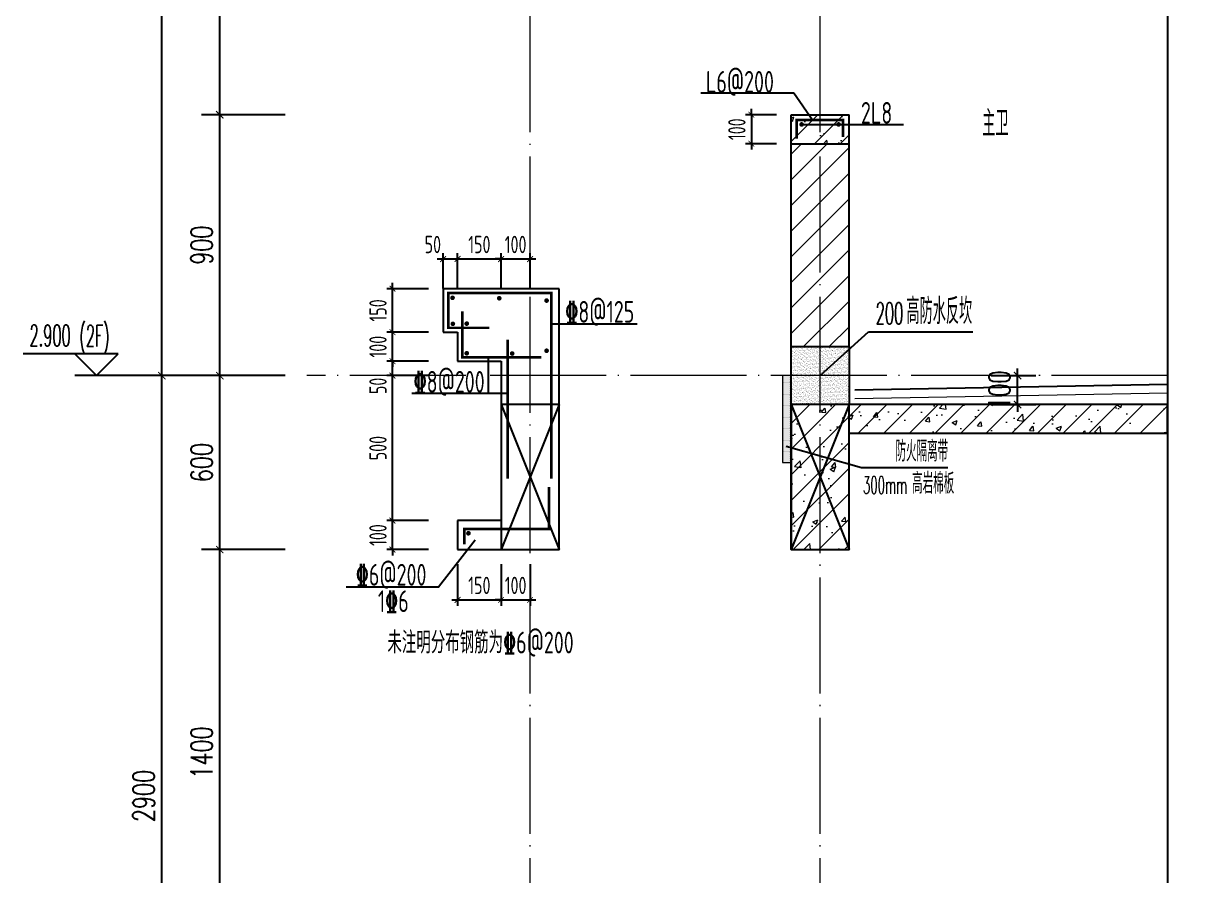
# Model space of a CAD drawing. Extents: x -668857 to 154266, y -275694 to 291306.
# Drawn here: x 53920 to 57919, y 147374 to 150315 of the extents above; entities that cross this region are included whole.
import ezdxf

# ---------------------------------------------------------------- set-up
doc = ezdxf.new("R2010")
doc.units = 0
doc.header["$LTSCALE"] = 1000
doc.linetypes.add('DOTE', pattern=[2.4200000000000004, 2, -0.2, 0.02, -0.2])
doc.layers.get('0').update_dxf_attribs({"linetype": 'CONTINUOUS'})
doc.layers.get('DEFPOINTS').update_dxf_attribs({"linetype": 'CONTINUOUS'})
for name, color, linetype in [('DIM', 2, 'CONTINUOUS'), ('DIM_ELEV', 3, 'CONTINUOUS'), ('DIM_IDEN', 67, 'CONTINUOUS'), ('DIM_SYMB', 3, 'CONTINUOUS'), ('PUB_DIM', 3, 'CONTINUOUS'), ('PUB_TEXT', 2, 'CONTINUOUS'), ('REIN', 6, 'CONTINUOUS'), ('S-大样-砼线', 7, 'CONTINUOUS'), ('S-引出线', 40, 'CONTINUOUS'), ('TEXT', 2, 'CONTINUOUS'), ('WALL', 5, 'CONTINUOUS'), ('看线', 251, 'CONTINUOUS'), ('立面-看线', 251, 'CONTINUOUS')]:
    doc.layers.add(name, color=color, linetype=linetype)
for name, color, linetype, lineweight in [('DOTE', 19, 'DOTE', 9), ('PUB_HATCH', 8, 'CONTINUOUS', 9), ('内粉刷', 37, 'CONTINUOUS', 9)]:
    doc.layers.add(name, color=color, linetype=linetype, lineweight=lineweight)
doc.styles.add('_TCH_DIM', font='SIMPLEX.shx', dxfattribs={"width": 0.7, "bigfont": 'GBCBIG.shx'})
doc.styles.add('_TCH_DIM_T3', font='SIMPLEX', dxfattribs={"width": 0.7058823529411765, "bigfont": 'GBCBIG'})
doc.styles.add('DIM_FONT_T3', font='SIMPLEX', dxfattribs={"width": 0.7058823529411765, "bigfont": 'GBCBIG'})
doc.styles.add('TSSD_DIMENSION', font='Tssdeng.shx', dxfattribs={"width": 0.7, "bigfont": 'tssdchn.shx'})
doc.styles.add('TSSD_REIN', font='tssdeng.shx', dxfattribs={"width": 0.7, "height": 300, "bigfont": 'tssdchn.shx'})
doc.styles.add('w', font='tssdeng.shx', dxfattribs={"width": 0.8, "bigfont": 'tssdchn.shx'})
doc.dimstyles.new('_TCH_ARCH&&25', dxfattribs={"dimtxt": 74.375, "dimasz": 25, "dimexe": 62.5, "dimexo": 75, "dimgap": 25, "dimtad": 1, "dimdec": 0, "dimzin": 0, "dimdsep": 46, "dimtxsty": '_TCH_DIM_T3', "dimblk": 'ARCHTICK', "dimcen": 0.09, "dimclrt": 7, "dimazin": 0, "dimtfac": 1, "dimtdec": 0, "dimtix": 1, "dimtmove": 2, "dimatfit": 3, "dimldrblk": 'ARCHTICK', "dimfxl": 0, "dimtolj": 1, "dimtzin": 0, "dimarcsym": 0})
doc.dimstyles.new('TSSD_20_20', dxfattribs={"dimtxt": 60, "dimasz": 20, "dimexe": 20, "dimexo": 50, "dimgap": 20, "dimtad": 1, "dimdec": 0, "dimzin": 0, "dimdsep": 46, "dimtxsty": 'TSSD_DIMENSION', "dimblk": 'ARCHTICK', "dimblk1": 'ARCHTICK', "dimblk2": 'ARCHTICK', "dimcen": 0, "dimdle": 20, "dimclrt": 7, "dimadec": 0, "dimazin": 0, "dimtfac": 1, "dimtdec": 0, "dimtix": 1, "dimtmove": 2, "dimatfit": 3, "dimfxl": 0, "dimtolj": 1, "dimtzin": 0, "dimarcsym": 0})
pattern_1 = [(45, (0, 0), (-44.19417382415921, 44.19417382415922), []), (49.99999999999999, (0, 0), (179.3150456501884, -15.68803374564878), [18.75, -206.25]), (355, (0, 0), (-34.68783340325, 188.048033425003), [15, -165]), (100.4514, (14.94292, -1.307335), (144.6273454285054, 172.3598855152384), [15.9350475, -175.285528]), (46.18420000000002, (0, 50), (266.8102621564111, -41.37975358225452), [28.125, -309.3749999999999]), (96.6356, (22.23418625, 46.55167325), (233.6656763871758, 243.5294677251104), [23.902572, -262.92825]), (351.1842, (0, 50), (233.6654862834068, 243.5296502313311), [22.5, -247.5]), (21, (25, 37.5), (149.2267630296154, -100.6547226663347), [18.75, -206.25]), (326.0000000000001, (25, 37.5), (60.82883298039543, 181.2875112617133), [15, -165]), (71.4514, (37.43555825, 29.1120985), (210.0556571453725, 80.6326241774881), [15.9350475, -175.285528]), (37.50000000000001, (0, 0), (3.039963829322667, 83.22346345782788), [0, -163, 0, -167.5, 0, -165.625]), (7.499999999999999, (0, 0), (65.76738436053715, 98.60292797059006), [0, -95.5, 0, -159.25, 0, -63.125]), (327.5, (-55.75, 0), (133.4556090431022, -5.638717933594939), [0, -62.5, 0, -195, 0, -258.75]), (317.5, (-80.75, 0), (145.7965423355966, 25.02624558307943), [0, -81.25, 0, -129.5, 0, -183.75])]

# ---------------------------------------------------------------- blocks, each defined once
blk = doc.blocks.new('_ArchTick')
at = {"color": 0, "linetype": 'ByBlock', "const_width": 0.15}
blk.add_lwpolyline([(-0.5, -0.5), (0.5, 0.5)], dxfattribs=at)
blk = doc.blocks.new('*D2210')
at = {"layer": 'DEFPOINTS', "color": 0}
for p in [(1158057.574142566, 465143.3721649078), (1158223.534027657, 465143.3721649078), (1158057.574142566, 465043.3721650917)]:
    blk.add_point(p, dxfattribs=at)
at = {"layer": 'PUB_DIM', "color": 0, "lineweight": -2}
for p, q in [((1158223.534027657, 465143.3721649078), (1158223.534027657, 465168.3721649078)), ((1158132.574142566, 465143.3721649078), (1158286.034027657, 465143.3721649078)), ((1158223.534027657, 465043.3721650917), (1158223.534027657, 465143.3721649078)), ((1158132.574142566, 465043.3721650917), (1158286.034027657, 465043.3721650917)), ((1158223.534027657, 465043.3721650917), (1158223.534027657, 465018.3721650917))]:
    blk.add_line(p, q, dxfattribs=at)
at = {"layer": 'PUB_DIM', "color": 0, "lineweight": -2, "xscale": 25, "yscale": 25, "zscale": 25}
for p, rotation in [((1158223.534027657, 465143.3721649078), 270), ((1158223.534027657, 465043.3721650917), 90)]:
    blk.add_blockref('_ArchTick', p, dxfattribs=dict(at, rotation=rotation))
at = {"layer": 'PUB_DIM', "color": 7, "insert": (1158161.346527657, 465093.3721649999), "char_height": 74.375, "attachment_point": 5, "rotation": 90, "style": '_TCH_DIM_T3'}
blk.add_mtext('\\A1;100', dxfattribs=at)
blk = doc.blocks.new('VDVDXAXFSFFX')
at = {"layer": 'PUB_HATCH'}
h = blk.add_hatch(dxfattribs=at)
h.set_pattern_fill('DOTS', color=251, scale=2, style=0)
h.set_pattern_definition([(0, (924712.4965232481, -148185.5928938247), (1.5875, 3.175), [0, -3.175])])
h.paths.add_polyline_path([(924682.496528509, -148185.5928938247), (924712.4965288265, -148185.5928938247), (924712.4965296196, -147935.5928918117), (924712.4965296126, -147885.5928918776), (924712.4965232481, -147885.5928918157), (924712.4965232481, -147885.5928938247), (924682.496528509, -147885.5928938247)])
at = {"layer": 'DIM_IDEN', "color": 5}
for p, q in [((924695.4944669578, -148129.2886519908), (924955.5658560492, -148202.8897275763)), ((924955.5658560492, -148202.8897275763), (925253.409062462, -148202.8897275763))]:
    blk.add_line(p, q, dxfattribs=at)
at = {"layer": 'PUB_HATCH', "color": 5}
blk.add_lwpolyline([(924712.4965232481, -147885.5928938247), (924682.496528509, -147885.5928938247), (924682.496528509, -148185.5928938247), (924712.4965232481, -148185.5928938247)], close=True, dxfattribs=at)
at = {"layer": 'PUB_TEXT', "style": 'DIM_FONT_T3', "width": 0.7058823529411765}
blk.add_text('防火隔离带', height=71.48936170212767, dxfattribs=at).set_placement((925072.609312775, -148181.8897275763))
at = {"layer": 'PUB_TEXT', "color": 5, "style": 'DIM_FONT_T3'}
for s, height, width, p in [('300mm', 59.5, 0.4982698961937717, (924960.3522060211, -148292.9097275763)), ('高岩棉板', 71.48936170212767, 0.7058823529411765, (925129.763970727, -148292.9097275763))]:
    blk.add_text(s, height=height, dxfattribs=dict(at, width=width)).set_placement(p)
blk = doc.blocks.new('*D2911')
at = {"layer": 'DEFPOINTS', "color": 0}
for p in [(55418.14561677398, 149501.3834355544), (55368.14533142594, 149349.0599574469), (55418.14561677398, 149349.0599574459)]:
    blk.add_point(p, dxfattribs=at)
at = {"layer": 'DIM', "color": 0, "lineweight": -2}
for p, q in [((55348.14533142594, 149501.3834355544), (55438.14561677398, 149501.3834355544)), ((55368.14533142594, 149399.0599574469), (55368.14533142594, 149521.3834355544)), ((55418.14561677398, 149399.0599574459), (55418.14561677398, 149521.3834355544))]:
    blk.add_line(p, q, dxfattribs=at)
at = {"layer": 'DIM', "color": 0, "lineweight": -2, "xscale": 20, "yscale": 20, "zscale": 20, "rotation": 180}
blk.add_blockref('_ArchTick', (55368.14533142594, 149501.3834355544), dxfattribs=at)
at = {"layer": 'DIM', "color": 0, "lineweight": -2, "xscale": 20, "yscale": 20, "zscale": 20}
blk.add_blockref('_ArchTick', (55418.14561677398, 149501.3834355544), dxfattribs=at)
at = {"layer": 'DIM', "color": 7, "insert": (55332.68379296441, 149551.3834355544), "char_height": 60, "attachment_point": 5, "style": 'TSSD_DIMENSION'}
blk.add_mtext('\\A1;50', dxfattribs=at)
blk = doc.blocks.new('*D2912')
at = {"layer": 'DEFPOINTS', "color": 0}
for p in [(55568.14561680355, 149501.3834355525), (55418.14561677398, 149349.0599574459), (55568.14561680355, 149349.0599574431)]:
    blk.add_point(p, dxfattribs=at)
at = {"layer": 'DIM', "color": 0, "lineweight": -2}
for p, q in [((55398.14561677398, 149501.3834355525), (55588.14561680355, 149501.3834355525)), ((55418.14561677398, 149399.0599574459), (55418.14561677398, 149521.3834355525)), ((55568.14561680355, 149399.0599574431), (55568.14561680355, 149521.3834355525))]:
    blk.add_line(p, q, dxfattribs=at)
at = {"layer": 'DIM', "color": 0, "lineweight": -2, "xscale": 20, "yscale": 20, "zscale": 20, "rotation": 180}
blk.add_blockref('_ArchTick', (55418.14561677398, 149501.3834355525), dxfattribs=at)
at = {"layer": 'DIM', "color": 0, "lineweight": -2, "xscale": 20, "yscale": 20, "zscale": 20}
blk.add_blockref('_ArchTick', (55568.14561680355, 149501.3834355525), dxfattribs=at)
at = {"layer": 'DIM', "color": 7, "insert": (55493.14561678877, 149551.3834355525), "char_height": 60, "attachment_point": 5, "style": 'TSSD_DIMENSION'}
blk.add_mtext('\\A1;150', dxfattribs=at)
blk = doc.blocks.new('*D2913')
at = {"layer": 'DEFPOINTS', "color": 0}
for p in [(55668.14561012597, 149501.3834355501), (55568.14561680355, 149349.0599574431), (55668.14561012597, 149349.0599574412)]:
    blk.add_point(p, dxfattribs=at)
at = {"layer": 'DIM', "color": 0, "lineweight": -2}
for p, q in [((55568.14561680355, 149501.3834355501), (55548.14561680355, 149501.3834355501)), ((55568.14561680355, 149399.0599574431), (55568.14561680355, 149521.3834355501)), ((55568.14561680355, 149501.3834355501), (55668.14561012597, 149501.3834355501)), ((55668.14561012597, 149399.0599574412), (55668.14561012597, 149521.3834355501)), ((55668.14561012597, 149501.3834355501), (55688.14561012597, 149501.3834355501))]:
    blk.add_line(p, q, dxfattribs=at)
at = {"layer": 'DIM', "color": 0, "lineweight": -2, "xscale": 20, "yscale": 20, "zscale": 20}
blk.add_blockref('_ArchTick', (55568.14561680355, 149501.3834355501), dxfattribs=at)
at = {"layer": 'DIM', "color": 0, "lineweight": -2, "xscale": 20, "yscale": 20, "zscale": 20, "rotation": 180}
blk.add_blockref('_ArchTick', (55668.14561012597, 149501.3834355501), dxfattribs=at)
at = {"layer": 'DIM', "color": 7, "insert": (55618.14561346476, 149551.3834355501), "char_height": 60, "attachment_point": 5, "style": 'TSSD_DIMENSION'}
blk.add_mtext('\\A1;100', dxfattribs=at)
blk = doc.blocks.new('*D2914')
at = {"layer": 'DEFPOINTS', "color": 0}
for p in [(55418.14561680844, 148499.0340897867), (55568.14561680693, 148499.0340897839), (55568.14561680693, 148325.3233998308)]:
    blk.add_point(p, dxfattribs=at)
at = {"layer": 'DIM', "color": 0, "lineweight": -2}
for p, q in [((55418.14561680844, 148449.0340897867), (55418.14561680844, 148305.3233998308)), ((55568.14561680693, 148449.0340897839), (55568.14561680693, 148305.3233998308)), ((55398.14561680844, 148325.3233998308), (55588.14561680693, 148325.3233998308))]:
    blk.add_line(p, q, dxfattribs=at)
at = {"layer": 'DIM', "color": 0, "lineweight": -2, "xscale": 20, "yscale": 20, "zscale": 20, "rotation": 180}
blk.add_blockref('_ArchTick', (55418.14561680844, 148325.3233998308), dxfattribs=at)
at = {"layer": 'DIM', "color": 0, "lineweight": -2, "xscale": 20, "yscale": 20, "zscale": 20}
blk.add_blockref('_ArchTick', (55568.14561680693, 148325.3233998308), dxfattribs=at)
at = {"layer": 'DIM', "color": 7, "insert": (55493.14561680768, 148375.3233998308), "char_height": 60, "attachment_point": 5, "style": 'TSSD_DIMENSION'}
blk.add_mtext('\\A1;150', dxfattribs=at)
blk = doc.blocks.new('*D2915')
at = {"layer": 'DEFPOINTS', "color": 0}
for p in [(55568.14561680704, 148499.0340897839), (55668.14561012969, 148499.034089782), (55668.14561012969, 148325.3233998284)]:
    blk.add_point(p, dxfattribs=at)
at = {"layer": 'DIM', "color": 0, "lineweight": -2}
for p, q in [((55568.14561680704, 148449.0340897839), (55568.14561680704, 148305.3233998284)), ((55668.14561012969, 148449.034089782), (55668.14561012969, 148305.3233998284)), ((55568.14561680704, 148325.3233998284), (55548.14561680704, 148325.3233998284)), ((55568.14561680704, 148325.3233998284), (55668.14561012969, 148325.3233998284)), ((55668.14561012969, 148325.3233998284), (55688.14561012969, 148325.3233998284))]:
    blk.add_line(p, q, dxfattribs=at)
at = {"layer": 'DIM', "color": 0, "lineweight": -2, "xscale": 20, "yscale": 20, "zscale": 20}
blk.add_blockref('_ArchTick', (55568.14561680704, 148325.3233998284), dxfattribs=at)
at = {"layer": 'DIM', "color": 0, "lineweight": -2, "xscale": 20, "yscale": 20, "zscale": 20, "rotation": 180}
blk.add_blockref('_ArchTick', (55668.14561012969, 148325.3233998284), dxfattribs=at)
at = {"layer": 'DIM', "color": 7, "insert": (55618.14561346837, 148375.3233998284), "char_height": 60, "attachment_point": 5, "style": 'TSSD_DIMENSION'}
blk.add_mtext('\\A1;100', dxfattribs=at)
blk = doc.blocks.new('*D2916')
at = {"layer": 'DEFPOINTS', "color": 0}
for p in [(55193.53456497763, 149399.0340897828), (55368.14533142687, 149399.0340897828), (55368.14533142687, 149249.0340897827)]:
    blk.add_point(p, dxfattribs=at)
at = {"layer": 'DIM', "color": 0, "lineweight": -2}
for p, q in [((55193.53456497763, 149229.0340897827), (55193.53456497763, 149419.0340897828)), ((55318.14533142687, 149399.0340897828), (55173.53456497763, 149399.0340897828)), ((55318.14533142687, 149249.0340897827), (55173.53456497763, 149249.0340897827))]:
    blk.add_line(p, q, dxfattribs=at)
at = {"layer": 'DIM', "color": 0, "lineweight": -2, "xscale": 20, "yscale": 20, "zscale": 20}
for p, rotation in [((55193.53456497763, 149399.0340897828), 90), ((55193.53456497763, 149249.0340897827), 270)]:
    blk.add_blockref('_ArchTick', p, dxfattribs=dict(at, rotation=rotation))
at = {"layer": 'DIM', "color": 7, "insert": (55143.5345649776, 149324.0340897827), "char_height": 60, "attachment_point": 5, "rotation": 90, "style": 'TSSD_DIMENSION'}
blk.add_mtext('\\A1;150', dxfattribs=at)
blk = doc.blocks.new('*D2917')
at = {"layer": 'DEFPOINTS', "color": 0}
for p in [(55193.53456497763, 149249.0340897827), (55368.14533142687, 149249.0340897827), (55368.14533142687, 149149.0340897827)]:
    blk.add_point(p, dxfattribs=at)
at = {"layer": 'DIM', "color": 0, "lineweight": -2}
for p, q in [((55193.53456497763, 149249.0340897827), (55193.53456497763, 149269.0340897827)), ((55318.14533142687, 149249.0340897827), (55173.53456497763, 149249.0340897827)), ((55193.53456497763, 149149.0340897827), (55193.53456497763, 149249.0340897827)), ((55318.14533142687, 149149.0340897827), (55173.53456497763, 149149.0340897827)), ((55193.53456497763, 149149.0340897827), (55193.53456497763, 149129.0340897827))]:
    blk.add_line(p, q, dxfattribs=at)
at = {"layer": 'DIM', "color": 0, "lineweight": -2, "xscale": 20, "yscale": 20, "zscale": 20}
for p, rotation in [((55193.53456497763, 149249.0340897827), 270), ((55193.53456497763, 149149.0340897827), 90)]:
    blk.add_blockref('_ArchTick', p, dxfattribs=dict(at, rotation=rotation))
at = {"layer": 'DIM', "color": 7, "insert": (55143.5345649776, 149199.0340897827), "char_height": 60, "attachment_point": 5, "rotation": 90, "style": 'TSSD_DIMENSION'}
blk.add_mtext('\\A1;100', dxfattribs=at)
blk = doc.blocks.new('*D2918')
at = {"layer": 'DEFPOINTS', "color": 0}
for p in [(55193.53456497763, 149149.0340897827), (55368.14533142687, 149149.0340897827), (55368.14533142687, 149099.034089783)]:
    blk.add_point(p, dxfattribs=at)
at = {"layer": 'DIM', "color": 0, "lineweight": -2}
for p, q in [((55318.14533142687, 149149.0340897827), (55173.53456497763, 149149.0340897827)), ((55193.53456497763, 149079.034089783), (55193.53456497763, 149169.0340897827)), ((55318.14533142687, 149099.034089783), (55173.53456497763, 149099.034089783))]:
    blk.add_line(p, q, dxfattribs=at)
at = {"layer": 'DIM', "color": 0, "lineweight": -2, "xscale": 20, "yscale": 20, "zscale": 20}
for p, rotation in [((55193.53456497763, 149149.0340897827), 90), ((55193.53456497763, 149099.034089783), 270)]:
    blk.add_blockref('_ArchTick', p, dxfattribs=dict(at, rotation=rotation))
at = {"layer": 'DIM', "color": 7, "insert": (55143.53456497763, 149063.5725513215), "char_height": 60, "attachment_point": 5, "rotation": 90, "style": 'TSSD_DIMENSION'}
blk.add_mtext('\\A1;50', dxfattribs=at)
blk = doc.blocks.new('*D2919')
at = {"layer": 'DEFPOINTS', "color": 0}
for p in [(55193.53456497763, 149099.034089783), (55368.14533142687, 149099.034089783), (55368.14533142687, 148599.0340897831)]:
    blk.add_point(p, dxfattribs=at)
at = {"layer": 'DIM', "color": 0, "lineweight": -2}
for p, q in [((55318.14533142687, 149099.034089783), (55173.53456497763, 149099.034089783)), ((55193.53456497763, 148579.0340897831), (55193.53456497763, 149119.034089783)), ((55318.14533142687, 148599.0340897831), (55173.53456497763, 148599.0340897831))]:
    blk.add_line(p, q, dxfattribs=at)
at = {"layer": 'DIM', "color": 0, "lineweight": -2, "xscale": 20, "yscale": 20, "zscale": 20}
for p, rotation in [((55193.53456497763, 149099.034089783), 90), ((55193.53456497763, 148599.0340897831), 270)]:
    blk.add_blockref('_ArchTick', p, dxfattribs=dict(at, rotation=rotation))
at = {"layer": 'DIM', "color": 7, "insert": (55143.5345649776, 148849.034089783), "char_height": 60, "attachment_point": 5, "rotation": 90, "style": 'TSSD_DIMENSION'}
blk.add_mtext('\\A1;500', dxfattribs=at)
blk = doc.blocks.new('*D2920')
at = {"layer": 'DEFPOINTS', "color": 0}
for p in [(55193.53456497763, 148599.0340897831), (55368.14533142687, 148599.0340897831), (55368.14533142687, 148499.0340897831)]:
    blk.add_point(p, dxfattribs=at)
at = {"layer": 'DIM', "color": 0, "lineweight": -2}
for p, q in [((55193.53456497763, 148599.0340897831), (55193.53456497763, 148619.0340897831)), ((55318.14533142687, 148599.0340897831), (55173.53456497763, 148599.0340897831)), ((55193.53456497763, 148499.0340897831), (55193.53456497763, 148599.0340897831)), ((55318.14533142687, 148499.0340897831), (55173.53456497763, 148499.0340897831)), ((55193.53456497763, 148499.0340897831), (55193.53456497763, 148479.0340897831))]:
    blk.add_line(p, q, dxfattribs=at)
at = {"layer": 'DIM', "color": 0, "lineweight": -2, "xscale": 20, "yscale": 20, "zscale": 20}
for p, rotation in [((55193.53456497763, 148599.0340897831), 270), ((55193.53456497763, 148499.0340897831), 90)]:
    blk.add_blockref('_ArchTick', p, dxfattribs=dict(at, rotation=rotation))
at = {"layer": 'DIM', "color": 7, "insert": (55143.5345649776, 148549.0340897831), "char_height": 60, "attachment_point": 5, "rotation": 90, "style": 'TSSD_DIMENSION'}
blk.add_mtext('\\A1;100', dxfattribs=at)
blk = doc.blocks.new('*D2939')
at = {"layer": 'DEFPOINTS', "color": 0}
for p in [(54597.95119351952, 148499.0340897832), (54897.95119354024, 148499.0340897832), (54897.95119354024, 147099.0342273037)]:
    blk.add_point(p, dxfattribs=at)
at = {"layer": 'PUB_DIM', "color": 0, "lineweight": -2}
for p, q in [((54822.95119354024, 148499.0340897832), (54535.45119351952, 148499.0340897832)), ((54597.95119351951, 147099.0342273037), (54597.95119351952, 148499.0340897832)), ((54822.95119354024, 147099.0342273037), (54535.45119351951, 147099.0342273037))]:
    blk.add_line(p, q, dxfattribs=at)
at = {"layer": 'PUB_DIM', "color": 0, "lineweight": -2, "xscale": 25, "yscale": 25, "zscale": 25}
for p, rotation in [((54597.95119351952, 148499.0340897832), 90), ((54597.95119351951, 147099.0342273037), 270)]:
    blk.add_blockref('_ArchTick', p, dxfattribs=dict(at, rotation=rotation))
at = {"layer": 'PUB_DIM', "color": 7, "insert": (54535.76369351949, 147799.0341585435), "char_height": 74.375, "attachment_point": 5, "rotation": 90, "style": '_TCH_DIM_T3'}
blk.add_mtext('\\A1;1400', dxfattribs=at)
blk = doc.blocks.new('*D2940')
at = {"layer": 'DEFPOINTS', "color": 0}
for p in [(54597.95119351952, 149099.0340897829), (54897.95119354024, 149099.0340897829), (54897.95119354024, 148499.0340897832)]:
    blk.add_point(p, dxfattribs=at)
at = {"layer": 'PUB_DIM', "color": 0, "lineweight": -2}
for p, q in [((54822.95119354024, 149099.0340897829), (54535.45119351952, 149099.0340897829)), ((54597.95119351952, 148499.0340897832), (54597.95119351952, 149099.0340897829)), ((54822.95119354024, 148499.0340897832), (54535.45119351952, 148499.0340897832))]:
    blk.add_line(p, q, dxfattribs=at)
at = {"layer": 'PUB_DIM', "color": 0, "lineweight": -2, "xscale": 25, "yscale": 25, "zscale": 25}
for p, rotation in [((54597.95119351952, 149099.0340897829), 90), ((54597.95119351952, 148499.0340897832), 270)]:
    blk.add_blockref('_ArchTick', p, dxfattribs=dict(at, rotation=rotation))
at = {"layer": 'PUB_DIM', "color": 7, "insert": (54535.76369351949, 148799.0340897831), "char_height": 74.375, "attachment_point": 5, "rotation": 90, "style": '_TCH_DIM_T3'}
blk.add_mtext('\\A1;600', dxfattribs=at)
blk = doc.blocks.new('*D2941')
at = {"layer": 'DEFPOINTS', "color": 0}
for p in [(54597.95119351952, 149999.0342273037), (54897.95119354024, 149999.0342273037), (54897.95119354024, 149099.0340897829)]:
    blk.add_point(p, dxfattribs=at)
at = {"layer": 'PUB_DIM', "color": 0, "lineweight": -2}
for p, q in [((54822.95119354024, 149999.0342273037), (54535.45119351952, 149999.0342273037)), ((54597.95119351952, 149099.0340897829), (54597.95119351952, 149999.0342273037)), ((54822.95119354024, 149099.0340897829), (54535.45119351952, 149099.0340897829))]:
    blk.add_line(p, q, dxfattribs=at)
at = {"layer": 'PUB_DIM', "color": 0, "lineweight": -2, "xscale": 25, "yscale": 25, "zscale": 25}
for p, rotation in [((54597.95119351952, 149999.0342273037), 90), ((54597.95119351952, 149099.0340897829), 270)]:
    blk.add_blockref('_ArchTick', p, dxfattribs=dict(at, rotation=rotation))
at = {"layer": 'PUB_DIM', "color": 7, "insert": (54535.76369351949, 149549.0341585433), "char_height": 74.375, "attachment_point": 5, "rotation": 90, "style": '_TCH_DIM_T3'}
blk.add_mtext('\\A1;900', dxfattribs=at)
blk = doc.blocks.new('*D2942')
at = {"layer": 'DEFPOINTS', "color": 0}
for p in [(54597.95119351952, 151399.0340897832), (54897.95119354024, 151399.0340897832), (54897.95119354024, 149999.0342273037)]:
    blk.add_point(p, dxfattribs=at)
at = {"layer": 'PUB_DIM', "color": 0, "lineweight": -2}
for p, q in [((54822.95119354024, 151399.0340897832), (54535.45119351952, 151399.0340897832)), ((54597.95119351952, 149999.0342273037), (54597.95119351952, 151399.0340897832)), ((54822.95119354024, 149999.0342273037), (54535.45119351952, 149999.0342273037))]:
    blk.add_line(p, q, dxfattribs=at)
at = {"layer": 'PUB_DIM', "color": 0, "lineweight": -2, "xscale": 25, "yscale": 25, "zscale": 25}
for p, rotation in [((54597.95119351952, 151399.0340897832), 90), ((54597.95119351952, 149999.0342273037), 270)]:
    blk.add_blockref('_ArchTick', p, dxfattribs=dict(at, rotation=rotation))
at = {"layer": 'PUB_DIM', "color": 7, "insert": (54535.76369351949, 150699.0341585435), "char_height": 74.375, "attachment_point": 5, "rotation": 90, "style": '_TCH_DIM_T3'}
blk.add_mtext('\\A1;1400', dxfattribs=at)
blk = doc.blocks.new('*D2955')
at = {"layer": 'DEFPOINTS', "color": 0}
for p in [(54397.95119351509, 149099.0340897829), (54897.95119354024, 149099.0340897829), (54897.95119354024, 146199.0340897829)]:
    blk.add_point(p, dxfattribs=at)
at = {"layer": 'PUB_DIM', "color": 0, "lineweight": -2}
for p, q in [((54822.95119354024, 149099.0340897829), (54335.45119351509, 149099.0340897829)), ((54397.95119351509, 146199.0340897829), (54397.95119351509, 149099.0340897829)), ((54822.95119354024, 146199.0340897829), (54335.45119351509, 146199.0340897829))]:
    blk.add_line(p, q, dxfattribs=at)
at = {"layer": 'PUB_DIM', "color": 0, "lineweight": -2, "xscale": 25, "yscale": 25, "zscale": 25}
for p, rotation in [((54397.95119351509, 149099.0340897829), 90), ((54397.95119351509, 146199.0340897829), 270)]:
    blk.add_blockref('_ArchTick', p, dxfattribs=dict(at, rotation=rotation))
at = {"layer": 'PUB_DIM', "color": 7, "insert": (54335.76369351507, 147649.0340897829), "char_height": 74.375, "attachment_point": 5, "rotation": 90, "style": '_TCH_DIM_T3'}
blk.add_mtext('\\A1;2900', dxfattribs=at)
blk = doc.blocks.new('*D2956')
at = {"layer": 'DEFPOINTS', "color": 0}
for p in [(54397.95119351509, 151999.0340897829), (54897.95119354024, 151999.0340897829), (54897.95119354024, 149099.0340897829)]:
    blk.add_point(p, dxfattribs=at)
at = {"layer": 'PUB_DIM', "color": 0, "lineweight": -2}
for p, q in [((54822.95119354024, 151999.0340897829), (54335.45119351509, 151999.0340897829)), ((54397.95119351509, 149099.0340897829), (54397.95119351509, 151999.0340897829)), ((54822.95119354024, 149099.0340897829), (54335.45119351509, 149099.0340897829))]:
    blk.add_line(p, q, dxfattribs=at)
at = {"layer": 'PUB_DIM', "color": 0, "lineweight": -2, "xscale": 25, "yscale": 25, "zscale": 25}
for p, rotation in [((54397.95119351509, 151999.0340897829), 90), ((54397.95119351509, 149099.0340897829), 270)]:
    blk.add_blockref('_ArchTick', p, dxfattribs=dict(at, rotation=rotation))
at = {"layer": 'PUB_DIM', "color": 7, "insert": (54335.76369351507, 150549.0340897829), "char_height": 74.375, "attachment_point": 5, "rotation": 90, "style": '_TCH_DIM_T3'}
blk.add_mtext('\\A1;2900', dxfattribs=at)
blk = doc.blocks.new('*D3399')
at = {"layer": 'DEFPOINTS', "color": 0}
for p in [(56568.14535062015, 149999.0341614545), (56431.22818358615, 149899.0341614545), (56568.14535062015, 149899.0341614545)]:
    blk.add_point(p, dxfattribs=at)
at = {"layer": 'DIM', "color": 0, "lineweight": -2}
for p, q in [((56431.22818358615, 149999.0341614545), (56431.22818358615, 150019.0341614545)), ((56518.14535062015, 149999.0341614545), (56411.22818358615, 149999.0341614545)), ((56431.22818358615, 149999.0341614545), (56431.22818358615, 149899.0341614545)), ((56518.14535062015, 149899.0341614545), (56411.22818358615, 149899.0341614545)), ((56431.22818358615, 149899.0341614545), (56431.22818358615, 149879.0341614545))]:
    blk.add_line(p, q, dxfattribs=at)
at = {"layer": 'DIM', "color": 0, "lineweight": -2, "xscale": 20, "yscale": 20, "zscale": 20}
for p, rotation in [((56431.22818358615, 149999.0341614545), 270), ((56431.22818358615, 149899.0341614545), 90)]:
    blk.add_blockref('_ArchTick', p, dxfattribs=dict(at, rotation=rotation))
at = {"layer": 'DIM', "color": 7, "insert": (56381.22818358612, 149949.0341614545), "char_height": 60, "attachment_point": 5, "rotation": 90, "style": 'TSSD_DIMENSION'}
blk.add_mtext('\\A1;100', dxfattribs=at)
blk = doc.blocks.new('20210809.02282059')
at = {"layer": 'REIN', "const_width": 9}
blk.add_lwpolyline([(87484.17413905729, 66580.93723980524), (87484.17413905729, 66644.7473179046), (87644.05902665015, 66644.7473179046), (87644.05902665015, 66586.78243779903)], dxfattribs=at)
at = {"layer": 'REIN', "const_width": 8}
for points in [[(87497.66146427253, 66629.68552062381, 1), (87505.66146427253, 66629.68552062381, 1)], [(87625.09821334062, 66629.68552062381, 1), (87633.09821334062, 66629.68552062381, 1)]]:
    blk.add_lwpolyline(points, format="xyb", close=True, dxfattribs=at)
at = {"layer": 'S-引出线'}
for p, q in [((87474.5888281595, 66737.00278282212), (87154.50981688779, 66737.00278282212)), ((87538.80876634456, 66644.7473179046), (87474.5888281595, 66737.00278282212)), ((87501.66146427253, 66629.68552062381), (87853.2882327484, 66629.68552062381))]:
    blk.add_line(p, q, dxfattribs=at)
at = {"layer": 'TEXT', "style": 'w', "width": 0.7}
for s, p in [('L6@200', (87171.47256206069, 66739.17247021152)), ('2L8', (87706.15828353167, 66632.06966891466))]:
    blk.add_text(s, height=75, rotation=1.867629851175362e-07, dxfattribs=at).set_placement(p)
blk = doc.blocks.new('20210809.03232467')
at = {"layer": 'S-大样-砼线'}
for p, q in [((87154.50981688779, 67080.93735919218), (87354.50981570501, 66580.93723981472)), ((87354.51276363153, 67080.93735919014), (87154.51276483014, 66580.93723980524))]:
    blk.add_line(p, q, dxfattribs=at)
blk.add_lwpolyline([(87354.50982275046, 67080.93735918641), (87154.50981688779, 67080.93735918641), (87154.50981688965, 66580.93723980896), (87354.5098227514, 66580.93723980896)], close=True, dxfattribs=at)
blk = doc.blocks.new('A$C696610E5')
at = {"layer": 'REIN', "const_width": 9}
for points in [[(494.509790064767, 974.7257854625932), (353.2976836580783, 974.7257854625932), (353.2976836580783, 1094.985582859663), (708.3287663660012, 1094.985582859663), (708.3287663660012, 454.9217226114124)], [(401.6353541486897, 1031.683887465857), (401.6353541486897, 872.6115356116788), (673.8797542294487, 872.6115356116788)], [(557.8394778273068, 933.9868763727718), (557.8394778273068, 454.9217226114124)]]:
    blk.add_lwpolyline(points, dxfattribs=at)
at = {"layer": 'REIN', "const_width": 8}
for points in [[(363.4237561263144, 1078.319648156874, 1), (371.4237561263144, 1078.319648156874, 1)], [(524.5462573827244, 1076.877613991499, 1), (532.5462573827244, 1076.877613991499, 1)], [(687.691048192326, 1068.733111102658, 1), (695.691048192326, 1068.733111102658, 1)], [(364.5459516532719, 988.5857456214726, 1), (372.5459516532719, 988.5857456214726, 1)], [(412.3416766035371, 989.1865931907669, 1), (420.3416766035371, 989.1865931907669, 1)], [(412.3416766035371, 887.0723433398525, 1), (420.3416766035371, 887.0723433398525, 1)], [(569.1502675772645, 886.0968876407132, 1), (577.1502675772645, 886.0968876407132, 1)], [(687.691048192326, 895.7309673416312, 1), (695.691048192326, 895.7309673416312, 1)], [(418.3335837004706, 266.0728377097403, 1), (426.3335837004706, 266.0728377097403, 1)]]:
    blk.add_lwpolyline(points, format="xyb", close=True, dxfattribs=at)
at = {"layer": 'REIN'}
blk.add_lwpolyline([(407.6962873237208, 227.9368133810931, 9, 9, 0), (407.6962873237208, 280.8972348045208, 9, 9, 0), (700.0779394982383, 280.8972348045208, 9, 9, 0), (700.0779394982383, 425.2837667731219, 9, 9, 0)], format="xyseb", dxfattribs=at)
at = {"layer": 'S-大样-砼线'}
for p, q in [((534.9040304459631, 709.8516199543374), (734.9040294354782, 209.8440195930889)), ((734.9069771897048, 709.8516199523001), (534.9069785606116, 209.844019583601))]:
    blk.add_line(p, q, dxfattribs=at)
blk.add_lwpolyline([(734.9040363086388, 709.8516199485748), (534.9040304459631, 709.8516199485748), (534.9040306201205, 209.8440195873263), (734.9040364818648, 209.8440195873263)], close=True, dxfattribs=at)
at = {"layer": 'S-引出线'}
for p, q in [((704.1631958922371, 988.4597291483078), (1004.297492629848, 988.4597291483078)), ((490.5750032179058, 872.6115356116788), (490.5750032179058, 748.9157818023814)), ((227.2092979103327, 748.9157818023814), (561.0946904830635, 748.9157818023814))]:
    blk.add_line(p, q, dxfattribs=at)
blk.add_lwpolyline([(445.2543249456212, 242.7062188587734), (318.5882805185392, 79.6132992474013), (-0.001608953811228275, 79.6132992474013)], dxfattribs=at)
at = {"layer": 'TEXT', "style": 'TSSD_REIN', "width": 0.7}
for s, p in [('%%1328@125', (756.2409710646607, 992.5684979612124)), ('%%1328@200', (233.1230397964828, 751.0794697510428)), ('%%1326@200', (33.92213285947219, 85.49364312767284)), ('1%%1326', (110.1237758682109, -5.770403678005096)), ('未注明分布钢筋为%%1326@200', (142.7750935829245, -148.4006670246017))]:
    blk.add_text(s, height=75, rotation=1.867629851175362e-07, dxfattribs=at).set_placement(p)
blk = doc.blocks.new('gdfgdgrdfaw')
at = {"layer": 'PUB_HATCH'}
h = blk.add_hatch(dxfattribs=at)
h.set_pattern_fill('钢筋混凝土', color=256, scale=25, style=0)
h.set_pattern_definition(pattern_1)
h.paths.add_polyline_path([(1157642.391776409, 465943.3721650821), (1157642.391776409, 466043.3721650821), (1157442.391776409, 466043.3721650821), (1157442.391776409, 465943.3721650821)])
h = blk.add_hatch(dxfattribs=at)
h.set_pattern_fill('普通砖', color=256, scale=25, style=0)
h.set_pattern_definition([(45, (0, 44.8778375), (-44.19419150182874, 44.19419150182875), [])])
h.paths.add_polyline_path([(1157642.391769704, 465243.3721650823), (1157642.391769704, 465943.3721650821), (1157442.391769704, 465943.3721650821), (1157442.391769704, 465243.3721650823)])
h = blk.add_hatch(dxfattribs=at)
h.set_pattern_fill('钢筋混凝土', color=256, scale=25, style=0)
h.set_pattern_definition(pattern_1)
h.paths.add_polyline_path([(1157642.391769704, 464543.3721639105), (1157642.391774331, 464943.3721650844), (1157442.391775368, 465043.3721651007), (1157442.391769704, 464543.3721662128)])
h = blk.add_hatch(dxfattribs=at)
h.set_pattern_fill('钢筋混凝土', color=256, scale=25, style=0)
h.set_pattern_definition(pattern_1)
h.paths.add_polyline_path([(1158740.916688931, 465043.3721650868), (1157442.391775368, 465043.3721651007), (1157642.391774331, 464943.3721650844), (1158740.916688931, 464943.3721650868)])
at = {"layer": '立面-看线'}
h = blk.add_hatch(dxfattribs=at)
h.set_pattern_fill('碎沙', color=256, scale=4)
h.set_pattern_definition([(37.50000000000001, (356389.1521258352, 79681.41970536293), (-0.32000625919681, 9.788264746586847), [0, -7.7216, 0, -8.636000000000001, 0, -8.255]), (7.499999999999999, (356389.1521258352, 79681.41970536293), (8.990465662760052, 14.33650201136708), [0, -4.1656, 0, -6.9596, 0, -2.667]), (327.5, (356382.9037258351, 79681.41970536293), (15.81984740482916, 0.028743693570914), [0, -2.54, 0, -9.144, 0, -11.938]), (317.5, (356382.9037258351, 79681.41970536293), (15.27112904944595, 4.458586465144325), [0, -1.27, 0, -5.9944, 0, -6.858])])
h.paths.add_polyline_path([(1157442.391776461, 465043.3721649967), (1157642.391776523, 465043.3721646604), (1157642.391776554, 465243.3721648258), (1157442.391776492, 465243.3721653387)])
at = {"layer": 'DIM_IDEN'}
for p, q in [((1157542.392034936, 465143.3722684763), (1157709.202950143, 465294.8897628722)), ((1157709.202950143, 465294.8897628722), (1158069.379461748, 465294.8897628722))]:
    blk.add_line(p, q, dxfattribs=at)
at = {"layer": 'WALL'}
for p, q in [((1157442.391776409, 465943.3721650821), (1157442.391776409, 466043.3721650821)), ((1157442.391776409, 466043.3721650821), (1157642.391776409, 466043.3721650821)), ((1157642.391776409, 465943.3721650821), (1157642.391776409, 466043.3721650821)), ((1157442.391769704, 465243.3721650823), (1157442.391769704, 465943.3721650821)), ((1157442.391776409, 465943.3721650821), (1157642.391776409, 465943.3721650821)), ((1157642.391769704, 465243.3721650823), (1157642.391769704, 465943.3721650821)), ((1157442.391769704, 465243.3721650823), (1157642.391769704, 465243.3721650823)), ((1157442.391769704, 464543.3721662128), (1157442.391775368, 465043.3721651007)), ((1158740.916688931, 465043.3721650868), (1157442.391775368, 465043.3721651007)), ((1158740.916688931, 464943.3721650868), (1158740.916688931, 465043.3721650868)), ((1158740.916688931, 464943.3721650868), (1157642.391774331, 464943.3721650844)), ((1157642.391769704, 464543.3721639105), (1157642.391774331, 464943.3721650844)), ((1157442.391769704, 464543.3721662128), (1157642.391769704, 464543.3721639105))]:
    blk.add_line(p, q, dxfattribs=at)
blk.add_lwpolyline([(1157442.391776455, 465243.3721650823), (1157642.391776591, 465243.3721650823), (1157642.391776591, 465043.3721650823), (1157442.391776455, 465043.3721650823)], close=True, dxfattribs=at)
at = {"layer": '内粉刷'}
blk.add_lwpolyline([(1158740.916688931, 465083.372165086), (1157662.391775905, 465063.3832221435)], dxfattribs=at)
at = {"layer": '看线', "color": 32}
blk.add_lwpolyline([(1158740.916688931, 465113.372165086), (1157662.391775905, 465093.3832221435)], dxfattribs=at)
at = {"layer": 'PUB_TEXT', "style": 'DIM_FONT_T3'}
for s, height, width, p in [('主卫', 89.36170212765958, 0.7058823529411765, (1158101.60987159, 465968.9951432003)), ('200', 74.375, 0.4982698961937717, (1157734.212065002, 465321.1397628722)), ('高防水反坎', 89.36170212765958, 0.7058823529411765, (1157840.094417944, 465321.1397628722))]:
    blk.add_text(s, height=height, dxfattribs=dict(at, width=width)).set_placement(p)
at = {"layer": 'PUB_DIM'}
dim = blk.add_aligned_dim(p1=(1158057.574142566, 465043.3721650917), p2=(1158057.574142566, 465143.3721649078), distance=-165.9598850910552, dimstyle='_TCH_ARCH&&25', dxfattribs=at)
dim.commit()
dim.dimension.update_dxf_attribs({"geometry": '*D2210', "text_midpoint": (1158161.346527657, 465093.3721649999)})

msp = doc.modelspace()

# ---------------------------------------------------------------- linework, layer by layer
at = {"layer": 'DIM_ELEV', "color": 1}
for p, q in [((54247.9511935137, 149174.0340897829), (53919.9511935137, 149174.0340897829)), ((54172.9511935137, 149099.0340897829), (54097.9511935137, 149174.0340897829)), ((54172.9511935137, 149099.0340897829), (54247.9511935137, 149174.0340897829)), ((54597.9511935194, 149099.0340897829), (54097.9511935137, 149099.0340897829))]:
    msp.add_line(p, q, dxfattribs=at)
at = {"layer": 'DIM_SYMB'}
msp.add_lwpolyline([(57866.67026984703, 162179.034089777), (57866.67026984657, 153517.157944977), (57919.17026984657, 153498.049507678), (57814.17026984657, 153479.5351747036), (57866.67026984657, 153460.907944977), (57866.6702698461, 144799.0318001769)], dxfattribs=at)
at = {"layer": 'DOTE', "color": 1, "linetype": 'DOTE', "ltscale": 0.2}
for p, q in [((56668.1453506205, 145099.0318001769), (56668.14535062003, 162779.0340897767)), ((55668.1453506205, 145099.0318001769), (55668.14535062003, 151999.0340897829)), ((57866.67026984633, 149099.0340897829), (54897.95119354024, 149099.0340897829))]:
    msp.add_line(p, q, dxfattribs=at)
at = {"layer": 'WALL'}
for p, q in [((55768.14535062027, 149399.0340897828), (55368.14533142687, 149399.0340897828)), ((55368.14533142687, 149399.0340897828), (55368.14533142687, 149249.0340897828)), ((55768.14535062027, 148499.0340897831), (55768.14535062027, 149399.0340897828)), ((55368.14533142687, 149249.0340897828), (55418.14533142687, 149249.0340897828)), ((55418.14533142687, 149249.0340897828), (55418.14533142687, 149149.0340897828)), ((55418.14533142687, 149149.0340897828), (55568.14533142687, 149149.0340897828)), ((55568.14533142687, 149149.0340897828), (55568.14561680856, 148599.0340897831)), ((55568.14561680856, 148599.0340897831), (55418.14561680856, 148599.0340897831)), ((55418.14561680856, 148599.0340897831), (55418.14561680856, 148499.0340897831)), ((55418.14561680856, 148499.0340897831), (55768.14535062027, 148499.0340897831))]:
    msp.add_line(p, q, dxfattribs=at)

# ---------------------------------------------------------------- block references
for name, p in [('gdfgdgrdfaw', (-1100874.246419084, -316044.3379377786)), ('VDVDXAXFSFFX', (-868144.3511658777, 296984.6269961497))]:
    msp.add_blockref(name, p)
at = {"layer": 'REIN'}
msp.add_blockref('20210809.02282059', (-30897.03743663663, 83335.92739736332), dxfattribs=at)
at = {"layer": '内粉刷'}
msp.add_blockref('A$C696610E5', (55033.2413141384, 148289.1900701958), dxfattribs=at)
at = {"layer": '立面-看线'}
msp.add_blockref('20210809.03232467', (-30586.36443874752, 81918.09692047388), dxfattribs=at)

# ---------------------------------------------------------------- texts
at = {"layer": 'PUB_TEXT', "color": 1, "style": '_TCH_DIM', "width": 0.4941176470588236}
for s, p in [('2.900', (53941.85119351372, 149200.2840897829)), ('(2F)', (54114.00119351374, 149199.0590897829))]:
    msp.add_text(s, height=74.375, dxfattribs=at).set_placement(p)

# ---------------------------------------------------------------- dimensions: what is measured, and where the dimension line sits
at = {"layer": 'DIM'}
dim = msp.add_linear_dim(base=(56431.22818358615, 149899.0341614545), p1=(56568.14535062015, 149999.0341614545), p2=(56568.14535062015, 149899.0341614545), angle=90, dimstyle='TSSD_20_20', dxfattribs=at)
dim.commit()
dim.dimension.update_dxf_attribs({"geometry": '*D3399', "text_midpoint": (56381.22818358612, 149949.0341614545)})
for base, p1, p2, angle, picture, middle in [((55418.14561677398, 149501.3834355544), (55368.14533142594, 149349.0599574469), (55418.14561677398, 149349.0599574459), 359.9999999988327, '*D2911', (55332.68379296441, 149551.3834355544)), ((55193.53456497763, 149149.0340897827), (55368.14533142687, 149099.034089783), (55368.14533142687, 149149.0340897827), 90, '*D2918', (55143.53456497763, 149063.5725513215))]:
    dim = msp.add_linear_dim(base=base, p1=p1, p2=p2, angle=angle, dimstyle='TSSD_20_20', dxfattribs=at)
    dim.commit()
    dim.dimension.update_dxf_attribs({"geometry": picture, "text_midpoint": middle, "dimtype": 161})
for p1, p2, distance, picture, middle in [((55418.14561677398, 149349.0599574459), (55568.14561680355, 149349.0599574431), 152.323478109407, '*D2912', (55493.14561678877, 149551.3834355525)), ((55568.14561680355, 149349.0599574431), (55668.14561012597, 149349.0599574412), 152.32347810888314, '*D2913', (55618.14561346476, 149551.3834355501)), ((55368.14533142687, 149249.0340897827), (55368.14533142687, 149399.0340897828), 174.6107664492447, '*D2916', (55143.5345649776, 149324.0340897827)), ((55368.14533142687, 149149.0340897827), (55368.14533142687, 149249.0340897827), 174.6107664492447, '*D2917', (55143.5345649776, 149199.0340897827)), ((55368.14533142687, 148599.0340897831), (55368.14533142687, 149099.034089783), 174.6107664492447, '*D2919', (55143.5345649776, 148849.034089783)), ((55368.14533142687, 148499.0340897831), (55368.14533142687, 148599.0340897831), 174.6107664492447, '*D2920', (55143.5345649776, 148549.0340897831)), ((55418.14561680844, 148499.0340897867), (55568.14561680693, 148499.0340897839), -173.7106899530918, '*D2914', (55493.14561680768, 148375.3233998308)), ((55568.14561680704, 148499.0340897839), (55668.14561012969, 148499.034089782), -173.71068995361566, '*D2915', (55618.14561346837, 148375.3233998284))]:
    dim = msp.add_aligned_dim(p1=p1, p2=p2, distance=distance, dimstyle='TSSD_20_20', dxfattribs=at)
    dim.commit()
    dim.dimension.update_dxf_attribs({"geometry": picture, "text_midpoint": middle})
at = {"layer": 'PUB_DIM'}
for p1, p2, distance, picture, middle in [((54897.95119354024, 149099.0340897829), (54897.95119354024, 151999.0340897829), 500.00000002515304, '*D2956', (54335.76369351507, 150549.0340897829)), ((54897.95119354024, 149999.0342273037), (54897.95119354024, 151399.0340897832), 300.0000000207219, '*D2942', (54535.76369351949, 150699.0341585435)), ((54897.95119354024, 149099.0340897829), (54897.95119354024, 149999.0342273037), 300.0000000207219, '*D2941', (54535.76369351949, 149549.0341585433)), ((54897.95119354024, 146199.0340897829), (54897.95119354024, 149099.0340897829), 500.00000002515304, '*D2955', (54335.76369351507, 147649.0340897829)), ((54897.95119354024, 148499.0340897832), (54897.95119354024, 149099.0340897829), 300.0000000207219, '*D2940', (54535.76369351949, 148799.0340897831)), ((54897.95119354024, 147099.0342273037), (54897.95119354024, 148499.0340897832), 300.0000000207219, '*D2939', (54535.76369351949, 147799.0341585435))]:
    dim = msp.add_aligned_dim(p1=p1, p2=p2, distance=distance, dimstyle='_TCH_ARCH&&25', dxfattribs=at)
    dim.commit()
    dim.dimension.update_dxf_attribs({"geometry": picture, "text_midpoint": middle})

doc.saveas('drawing.dxf')
